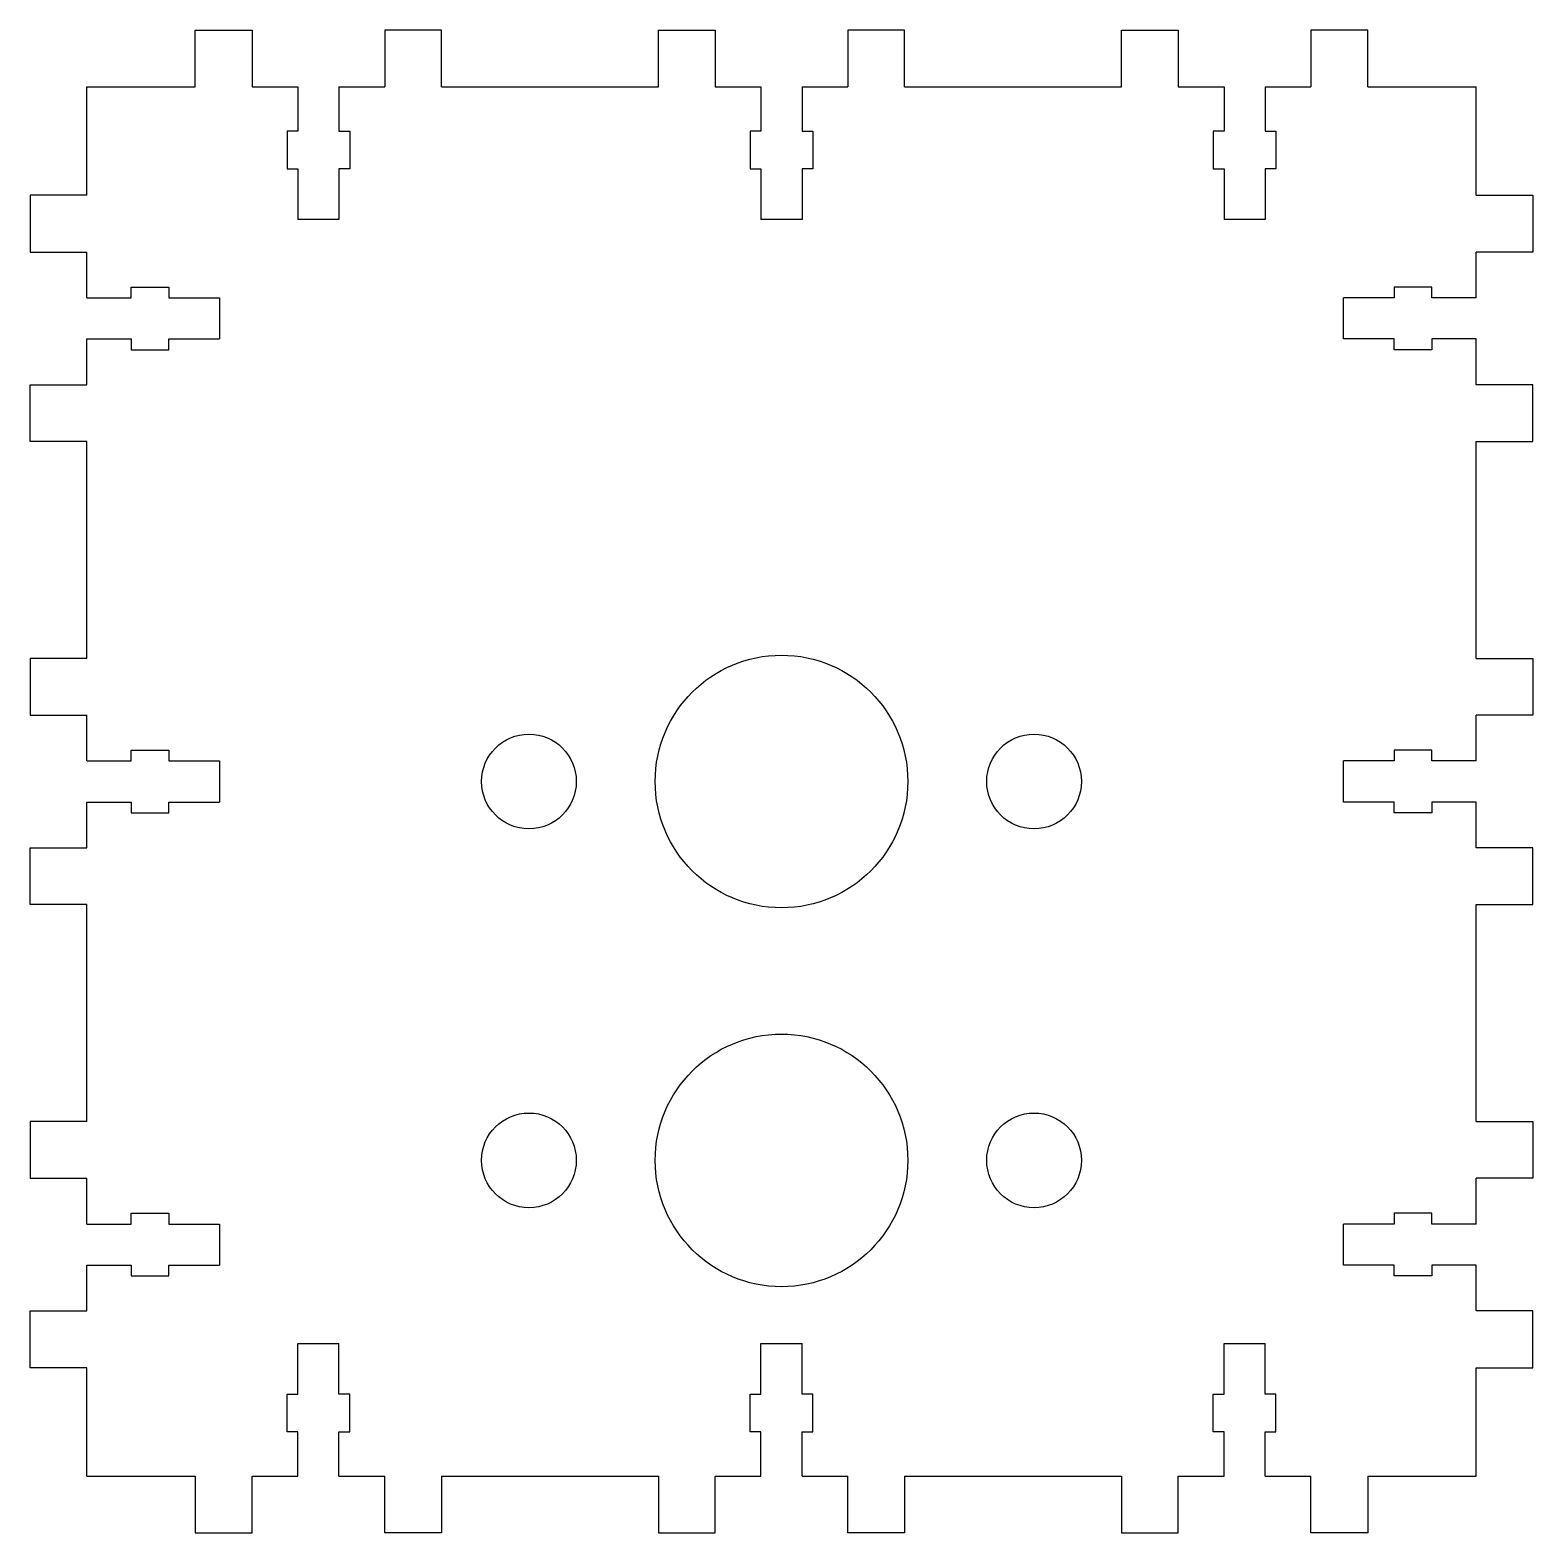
# Model space of a CAD drawing. Header units: millimetres. Extents: x -119 to 119, y -119 to 119.
import ezdxf

# ---------------------------------------------------------------- set-up
doc = ezdxf.new("R2010")
doc.units = ezdxf.units.MM

msp = doc.modelspace()

# ---------------------------------------------------------------- linework, layer by layer
at = {"color": 7, "linetype": 'Continuous', "lineweight": 25}
for p, q in [((-92.83, 119), (-83.83, 119)), ((-92.83, 110), (-92.83, 119)), ((-83.83, 119), (-83.83, 110)), ((-53.83, 119), (-62.83, 119)), ((-62.83, 119), (-62.83, 110)), ((-53.83, 110), (-53.83, 119)), ((-19.5, 119), (-10.5, 119)), ((-19.5, 110), (-19.5, 119)), ((-10.5, 119), (-10.5, 110)), ((19.5, 119), (10.5, 119)), ((10.5, 119), (10.5, 110)), ((19.5, 110), (19.5, 119)), ((53.83, 119), (62.83, 119)), ((53.83, 110), (53.83, 119)), ((62.83, 119), (62.83, 110)), ((92.83, 119), (83.83, 119)), ((83.83, 119), (83.83, 110)), ((92.83, 110), (92.83, 119)), ((-110, 110), (-92.83, 110)), ((-110, 92.83), (-110, 110)), ((-83.83, 110), (-76.58, 110)), ((-76.58, 110), (-76.58, 103)), ((-70.08, 110), (-62.83, 110)), ((-70.08, 110), (-70.08, 103)), ((-53.83, 110), (-19.5, 110)), ((-10.5, 110), (-3.25, 110)), ((-3.25, 110), (-3.25, 103)), ((3.25, 110), (10.5, 110)), ((3.25, 110), (3.25, 103)), ((19.5, 110), (53.83, 110)), ((62.83, 110), (70.08, 110)), ((70.08, 110), (70.08, 103)), ((76.58, 110), (83.83, 110)), ((76.58, 110), (76.58, 103)), ((92.83, 110), (110, 110)), ((110, 92.83), (110, 110)), ((-78.31, 103), (-78.31, 97)), ((-76.58, 103), (-78.31, 103)), ((-70.08, 103), (-68.36, 103)), ((-68.36, 103), (-68.36, 97)), ((-4.97, 103), (-4.97, 97)), ((-3.25, 103), (-4.97, 103)), ((3.25, 103), (4.97, 103)), ((4.97, 103), (4.97, 97)), ((68.36, 103), (68.36, 97)), ((70.08, 103), (68.36, 103)), ((76.58, 103), (78.31, 103)), ((78.31, 103), (78.31, 97)), ((-78.31, 97), (-76.58, 97)), ((-76.58, 97), (-76.58, 89)), ((-68.36, 97), (-70.08, 97)), ((-70.08, 97), (-70.08, 89)), ((-4.97, 97), (-3.25, 97)), ((-3.25, 97), (-3.25, 89)), ((4.97, 97), (3.25, 97)), ((3.25, 97), (3.25, 89)), ((68.36, 97), (70.08, 97)), ((70.08, 97), (70.08, 89)), ((78.31, 97), (76.58, 97)), ((76.58, 97), (76.58, 89)), ((-110, 92.83), (-119, 92.83)), ((-119, 92.83), (-119, 83.83)), ((110, 92.83), (119, 92.83)), ((119, 92.83), (119, 83.83)), ((-70.08, 89), (-76.58, 89)), ((3.25, 89), (-3.25, 89)), ((76.58, 89), (70.08, 89)), ((-119, 83.83), (-110, 83.83)), ((-110, 76.58), (-110, 83.83)), ((110, 76.58), (110, 83.83)), ((119, 83.83), (110, 83.83)), ((-110, 76.58), (-103, 76.58)), ((-103, 76.58), (-103, 78.31)), ((-103, 78.31), (-97, 78.31)), ((-97, 78.31), (-97, 76.58)), ((-97, 76.58), (-89, 76.58)), ((-89, 76.58), (-89, 70.08)), ((89, 70.08), (89, 76.58)), ((97, 76.58), (89, 76.58)), ((97, 78.31), (97, 76.58)), ((103, 78.31), (97, 78.31)), ((103, 76.58), (103, 78.31)), ((110, 76.58), (103, 76.58)), ((-110, 70.08), (-103, 70.08)), ((-110, 62.83), (-110, 70.08)), ((-103, 70.08), (-103, 68.36)), ((-97, 70.08), (-89, 70.08)), ((-97, 68.36), (-97, 70.08)), ((97, 70.08), (89, 70.08)), ((97, 68.36), (97, 70.08)), ((110, 70.08), (103, 70.08)), ((103, 70.08), (103, 68.36)), ((110, 62.83), (110, 70.08)), ((-103, 68.36), (-97, 68.36)), ((103, 68.36), (97, 68.36)), ((-119, 62.83), (-110, 62.83)), ((-119, 53.83), (-119, 62.83)), ((119, 62.83), (110, 62.83)), ((119, 53.83), (119, 62.83)), ((-110, 53.83), (-119, 53.83)), ((-110, 19.5), (-110, 53.83)), ((110, 19.5), (110, 53.83)), ((110, 53.83), (119, 53.83)), ((-110, 19.5), (-119, 19.5)), ((-119, 19.5), (-119, 10.5)), ((110, 19.5), (119, 19.5)), ((119, 19.5), (119, 10.5)), ((-119, 10.5), (-110, 10.5)), ((-110, 3.25), (-110, 10.5)), ((110, 3.25), (110, 10.5)), ((119, 10.5), (110, 10.5)), ((-103, 3.25), (-103, 4.97)), ((-103, 4.97), (-97, 4.97)), ((-97, 4.97), (-97, 3.25)), ((97, 4.97), (97, 3.25)), ((103, 4.97), (97, 4.97)), ((103, 3.25), (103, 4.97)), ((-110, 3.25), (-103, 3.25)), ((-97, 3.25), (-89, 3.25)), ((-89, 3.25), (-89, -3.25)), ((89, -3.25), (89, 3.25)), ((97, 3.25), (89, 3.25)), ((110, 3.25), (103, 3.25)), ((-110, -3.25), (-103, -3.25)), ((-110, -10.5), (-110, -3.25)), ((-103, -3.25), (-103, -4.97)), ((-97, -3.25), (-89, -3.25)), ((-97, -4.97), (-97, -3.25)), ((97, -3.25), (89, -3.25)), ((97, -4.97), (97, -3.25)), ((110, -3.25), (103, -3.25)), ((103, -3.25), (103, -4.97)), ((110, -10.5), (110, -3.25)), ((-103, -4.97), (-97, -4.97)), ((103, -4.97), (97, -4.97)), ((-119, -10.5), (-110, -10.5)), ((-119, -19.5), (-119, -10.5)), ((119, -10.5), (110, -10.5)), ((119, -19.5), (119, -10.5)), ((-110, -19.5), (-119, -19.5)), ((-110, -53.83), (-110, -19.5)), ((110, -53.83), (110, -19.5)), ((110, -19.5), (119, -19.5)), ((-110, -53.83), (-119, -53.83)), ((-119, -53.83), (-119, -62.83)), ((110, -53.83), (119, -53.83)), ((119, -53.83), (119, -62.83)), ((-119, -62.83), (-110, -62.83)), ((-110, -70.08), (-110, -62.83)), ((110, -70.08), (110, -62.83)), ((119, -62.83), (110, -62.83)), ((-103, -70.08), (-103, -68.36)), ((-103, -68.36), (-97, -68.36)), ((-97, -68.36), (-97, -70.08)), ((97, -68.36), (97, -70.08)), ((103, -68.36), (97, -68.36)), ((103, -70.08), (103, -68.36)), ((-110, -70.08), (-103, -70.08)), ((-97, -70.08), (-89, -70.08)), ((-89, -70.08), (-89, -76.58)), ((89, -76.58), (89, -70.08)), ((97, -70.08), (89, -70.08)), ((110, -70.08), (103, -70.08)), ((-110, -76.58), (-103, -76.58)), ((-110, -83.83), (-110, -76.58)), ((-103, -76.58), (-103, -78.31)), ((-103, -78.31), (-97, -78.31)), ((-97, -76.58), (-89, -76.58)), ((-97, -78.31), (-97, -76.58)), ((97, -76.58), (89, -76.58)), ((97, -78.31), (97, -76.58)), ((103, -78.31), (97, -78.31)), ((110, -76.58), (103, -76.58)), ((103, -76.58), (103, -78.31)), ((110, -83.83), (110, -76.58)), ((-119, -83.83), (-110, -83.83)), ((-119, -92.83), (-119, -83.83)), ((119, -83.83), (110, -83.83)), ((119, -92.83), (119, -83.83)), ((-76.58, -97), (-76.58, -89)), ((-76.58, -89), (-70.08, -89)), ((-70.08, -97), (-70.08, -89)), ((-3.25, -97), (-3.25, -89)), ((-3.25, -89), (3.25, -89)), ((3.25, -97), (3.25, -89)), ((70.08, -97), (70.08, -89)), ((70.08, -89), (76.58, -89)), ((76.58, -97), (76.58, -89)), ((-110, -92.83), (-119, -92.83)), ((-110, -110), (-110, -92.83)), ((110, -110), (110, -92.83)), ((110, -92.83), (119, -92.83)), ((-78.31, -103), (-78.31, -97)), ((-78.31, -97), (-76.58, -97)), ((-68.36, -97), (-70.08, -97)), ((-68.36, -103), (-68.36, -97)), ((-4.97, -103), (-4.97, -97)), ((-4.97, -97), (-3.25, -97)), ((4.97, -97), (3.25, -97)), ((4.97, -103), (4.97, -97)), ((68.36, -103), (68.36, -97)), ((68.36, -97), (70.08, -97)), ((78.31, -97), (76.58, -97)), ((78.31, -103), (78.31, -97)), ((-76.58, -103), (-78.31, -103)), ((-76.58, -110), (-76.58, -103)), ((-70.08, -103), (-68.36, -103)), ((-70.08, -110), (-70.08, -103)), ((-3.25, -103), (-4.97, -103)), ((-3.25, -110), (-3.25, -103)), ((3.25, -103), (4.97, -103)), ((3.25, -110), (3.25, -103)), ((70.08, -103), (68.36, -103)), ((70.08, -110), (70.08, -103)), ((76.58, -103), (78.31, -103)), ((76.58, -110), (76.58, -103)), ((-110, -110), (-92.83, -110)), ((-92.83, -110), (-92.83, -119)), ((-83.83, -119), (-83.83, -110)), ((-83.83, -110), (-76.58, -110)), ((-70.08, -110), (-62.83, -110)), ((-62.83, -119), (-62.83, -110)), ((-53.83, -110), (-53.83, -119)), ((-53.83, -110), (-19.5, -110)), ((-19.5, -110), (-19.5, -119)), ((-10.5, -119), (-10.5, -110)), ((-10.5, -110), (-3.25, -110)), ((3.25, -110), (10.5, -110)), ((10.5, -119), (10.5, -110)), ((19.5, -110), (19.5, -119)), ((19.5, -110), (53.83, -110)), ((53.83, -110), (53.83, -119)), ((62.83, -119), (62.83, -110)), ((62.83, -110), (70.08, -110)), ((76.58, -110), (83.83, -110)), ((83.83, -119), (83.83, -110)), ((92.83, -110), (92.83, -119)), ((92.83, -110), (110, -110)), ((-92.83, -119), (-83.83, -119)), ((-53.83, -119), (-62.83, -119)), ((-19.5, -119), (-10.5, -119)), ((19.5, -119), (10.5, -119)), ((53.83, -119), (62.83, -119)), ((92.83, -119), (83.83, -119))]:
    msp.add_line(p, q, dxfattribs=at)
for centre, radius in [((0, 0), 20), ((-40, 0), 7.5), ((40, 0), 7.5), ((0, -60), 20), ((-40, -60), 7.5), ((40, -60), 7.5)]:
    msp.add_circle(centre, radius, dxfattribs=at)

doc.saveas('drawing.dxf')
